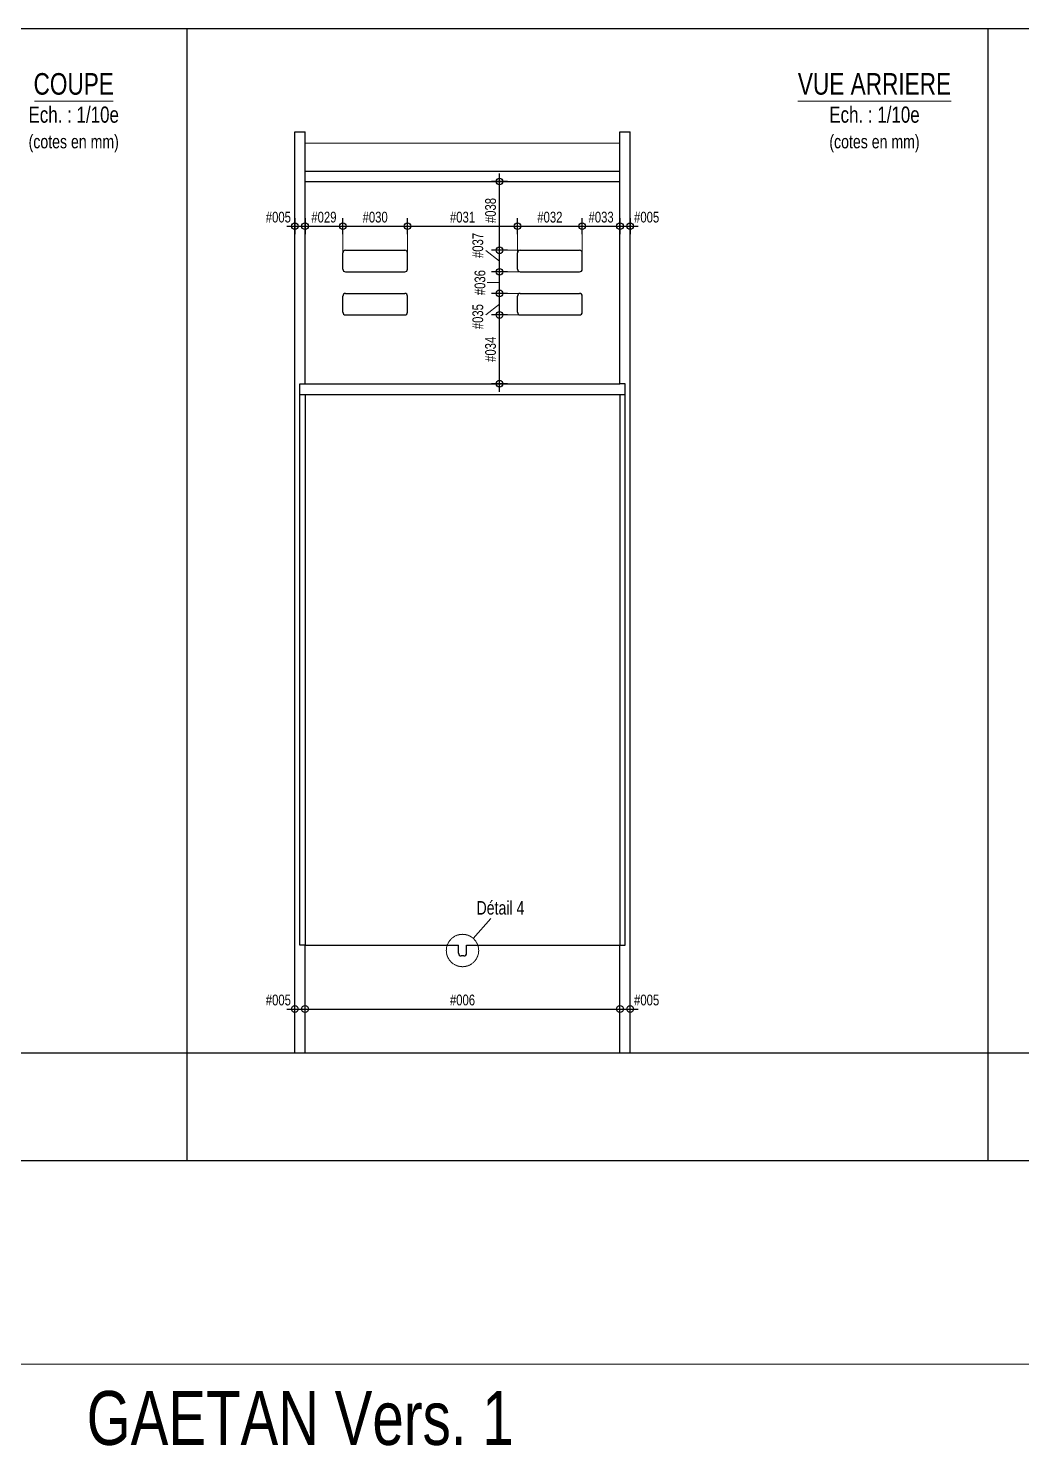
# Model space of a CAD drawing. Header units: millimetres. Extents: x -638 to 26377, y -728 to 1951.
# Drawn here: x 5438 to 7280, y -728 to 1900 of the extents above; entities that cross this region are included whole.
import ezdxf
from ezdxf.enums import TextEntityAlignment as Align

# ---------------------------------------------------------------- set-up
doc = ezdxf.new("R2010")
doc.units = ezdxf.units.MM
doc.linetypes.add('CACHE', pattern=[9.525, 6.35, -3.175])
doc.layers.get('0').update_dxf_attribs({"color": 1, "lineweight": 100})
doc.layers.add('_Aide', color=5, linetype='Continuous', plot=False)
for name, color, linetype, lineweight in [('Cotes à vérifier', 1, 'Continuous', 18), ('Cotes à vérifier @ 10', 1, 'Continuous', 18), ('Plan', 7, 'Continuous', 25), ('Texte', 30, 'Continuous', 18)]:
    doc.layers.add(name, color=color, linetype=linetype, lineweight=lineweight)
doc.styles.get("Standard").update_dxf_attribs({"font": 'arial.ttf', "width": 0.75})
doc.dimstyles.new('Annotatif', dxfattribs={"dimscale": 0, "dimtxt": 2, "dimasz": 2.5, "dimexe": 1.5, "dimexo": 0, "dimtad": 1, "dimdec": 0, "dimtxsty": 'Standard', "dimblk": 'SMALL', "dimcen": 0, "dimdle": 1.5, "dimadec": 0, "dimazin": 0, "dimtfac": 1, "dimtdec": 0, "dimtix": 1, "dimtmove": 2, "dimatfit": 3, "dimfxl": 1.5, "dimfxlon": 1, "dimarcsym": 0})

# ---------------------------------------------------------------- blocks, each defined once
blk = doc.blocks.new('_Small')
at = {"color": 0, "linetype": 'ByBlock', "lineweight": -2}
blk.add_circle((0, 0), 0.25, dxfattribs=at)
blk = doc.blocks.new('*D539')
at = {"layer": 'Cotes à vérifier', "color": 0, "lineweight": -2, "transparency": 16777216}
for p, q in [((5917, 81.5), (5966, 81.5)), ((5932, 66.5), (5932, 96.5)), ((5951, 66.5), (5951, 96.5))]:
    blk.add_line(p, q, dxfattribs=at)
at = {"layer": 'Defpoints', "color": 0, "transparency": 16777216}
for p in [(5951, 81.5), (5932, 0), (5951, 0)]:
    blk.add_point(p, dxfattribs=at)
at = {"layer": 'Cotes à vérifier', "color": 0, "lineweight": -2, "transparency": 16777216, "xscale": 25, "yscale": 25, "zscale": 25, "rotation": 180}
blk.add_blockref('_Small', (5932, 81.5), dxfattribs=at)
at = {"layer": 'Cotes à vérifier', "color": 0, "lineweight": -2, "transparency": 16777216, "xscale": 25, "yscale": 25, "zscale": 25}
blk.add_blockref('_Small', (5951, 81.5), dxfattribs=at)
at = {"layer": 'Cotes à vérifier', "color": 0, "transparency": 16777216, "insert": (5901.5, 98.1), "char_height": 20, "attachment_point": 5}
blk.add_mtext('#005', dxfattribs=at)
blk = doc.blocks.new('*D540')
at = {"layer": 'Cotes à vérifier', "color": 0, "lineweight": -2, "transparency": 16777216}
for p, q in [((5936, 81.5), (6550, 81.5)), ((5951, 66.5), (5951, 96.5)), ((6535, 66.5), (6535, 96.5))]:
    blk.add_line(p, q, dxfattribs=at)
at = {"layer": 'Defpoints', "color": 0, "transparency": 16777216}
for p in [(6535, 81.5), (5951, 0), (6535, 0)]:
    blk.add_point(p, dxfattribs=at)
at = {"layer": 'Cotes à vérifier', "color": 0, "lineweight": -2, "transparency": 16777216, "xscale": 25, "yscale": 25, "zscale": 25, "rotation": 180}
blk.add_blockref('_Small', (5951, 81.5), dxfattribs=at)
at = {"layer": 'Cotes à vérifier', "color": 0, "lineweight": -2, "transparency": 16777216, "xscale": 25, "yscale": 25, "zscale": 25}
blk.add_blockref('_Small', (6535, 81.5), dxfattribs=at)
at = {"layer": 'Cotes à vérifier', "color": 0, "transparency": 16777216, "insert": (6243, 98.1), "char_height": 20, "attachment_point": 5}
blk.add_mtext('#006', dxfattribs=at)
blk = doc.blocks.new('*D541')
at = {"layer": 'Cotes à vérifier', "color": 0, "lineweight": -2, "transparency": 16777216}
for p, q in [((6520, 81.5), (6569, 81.5)), ((6535, 66.5), (6535, 96.5)), ((6554, 66.5), (6554, 96.5))]:
    blk.add_line(p, q, dxfattribs=at)
at = {"layer": 'Defpoints', "color": 0, "transparency": 16777216}
for p in [(6554, 81.5), (6535, 0), (6554, 0)]:
    blk.add_point(p, dxfattribs=at)
at = {"layer": 'Cotes à vérifier', "color": 0, "lineweight": -2, "transparency": 16777216, "xscale": 25, "yscale": 25, "zscale": 25, "rotation": 180}
blk.add_blockref('_Small', (6535, 81.5), dxfattribs=at)
at = {"layer": 'Cotes à vérifier', "color": 0, "lineweight": -2, "transparency": 16777216, "xscale": 25, "yscale": 25, "zscale": 25}
blk.add_blockref('_Small', (6554, 81.5), dxfattribs=at)
at = {"layer": 'Cotes à vérifier', "color": 0, "transparency": 16777216, "insert": (6584.5, 98.1), "char_height": 20, "attachment_point": 5}
blk.add_mtext('#005', dxfattribs=at)
blk = doc.blocks.new('*D554')
at = {"layer": 'Cotes à vérifier', "color": 0, "lineweight": -2, "transparency": 16777216}
for p, q in [((5917, 1533.2), (5966, 1533.2)), ((5932, 1548.2), (5932, 1518.2)), ((5951, 1548.2), (5951, 1518.2))]:
    blk.add_line(p, q, dxfattribs=at)
at = {"layer": 'Defpoints', "color": 0, "transparency": 16777216}
for p in [(5932, 1707.9), (5951, 1707.9), (5951, 1533.2)]:
    blk.add_point(p, dxfattribs=at)
at = {"layer": 'Cotes à vérifier', "color": 0, "lineweight": -2, "transparency": 16777216, "xscale": 25, "yscale": 25, "zscale": 25, "rotation": 180}
blk.add_blockref('_Small', (5932, 1533.2), dxfattribs=at)
at = {"layer": 'Cotes à vérifier', "color": 0, "lineweight": -2, "transparency": 16777216, "xscale": 25, "yscale": 25, "zscale": 25}
blk.add_blockref('_Small', (5951, 1533.2), dxfattribs=at)
at = {"layer": 'Cotes à vérifier', "color": 0, "transparency": 16777216, "insert": (5901.5, 1549.8), "char_height": 20, "attachment_point": 5}
blk.add_mtext('#005', dxfattribs=at)
blk = doc.blocks.new('*D555')
at = {"layer": 'Cotes à vérifier', "color": 0, "lineweight": -2, "transparency": 16777216}
for p, q in [((5936, 1533.2), (6036, 1533.2)), ((5951, 1548.2), (5951, 1518.2)), ((6021, 1518.2), (6021, 1548.2))]:
    blk.add_line(p, q, dxfattribs=at)
at = {"layer": 'Defpoints', "color": 0, "transparency": 16777216}
for p in [(5951, 1707.9), (6021, 1533.2), (6021, 1483.5)]:
    blk.add_point(p, dxfattribs=at)
at = {"layer": 'Cotes à vérifier', "color": 0, "lineweight": -2, "transparency": 16777216, "xscale": 25, "yscale": 25, "zscale": 25, "rotation": 180}
blk.add_blockref('_Small', (5951, 1533.2), dxfattribs=at)
at = {"layer": 'Cotes à vérifier', "color": 0, "lineweight": -2, "transparency": 16777216, "xscale": 25, "yscale": 25, "zscale": 25}
blk.add_blockref('_Small', (6021, 1533.2), dxfattribs=at)
at = {"layer": 'Cotes à vérifier', "color": 0, "transparency": 16777216, "insert": (5986, 1549.8), "char_height": 20, "attachment_point": 5}
blk.add_mtext('#029', dxfattribs=at)
blk = doc.blocks.new('*D556')
at = {"layer": 'Cotes à vérifier', "color": 0, "lineweight": -2, "transparency": 16777216}
for p, q in [((6006, 1533.2), (6156, 1533.2)), ((6021, 1518.2), (6021, 1548.2)), ((6141, 1518.2), (6141, 1548.2))]:
    blk.add_line(p, q, dxfattribs=at)
at = {"layer": 'Defpoints', "color": 0, "transparency": 16777216}
for p in [(6141, 1533.2), (6021, 1483.5), (6141, 1483.5)]:
    blk.add_point(p, dxfattribs=at)
at = {"layer": 'Cotes à vérifier', "color": 0, "lineweight": -2, "transparency": 16777216, "xscale": 25, "yscale": 25, "zscale": 25, "rotation": 180}
blk.add_blockref('_Small', (6021, 1533.2), dxfattribs=at)
at = {"layer": 'Cotes à vérifier', "color": 0, "lineweight": -2, "transparency": 16777216, "xscale": 25, "yscale": 25, "zscale": 25}
blk.add_blockref('_Small', (6141, 1533.2), dxfattribs=at)
at = {"layer": 'Cotes à vérifier', "color": 0, "transparency": 16777216, "insert": (6081, 1549.8), "char_height": 20, "attachment_point": 5}
blk.add_mtext('#030', dxfattribs=at)
blk = doc.blocks.new('*D557')
at = {"layer": 'Cotes à vérifier', "color": 0, "lineweight": -2, "transparency": 16777216}
for p, q in [((6126, 1533.2), (6360, 1533.2)), ((6141, 1518.2), (6141, 1548.2)), ((6345, 1518.2), (6345, 1548.2))]:
    blk.add_line(p, q, dxfattribs=at)
at = {"layer": 'Defpoints', "color": 0, "transparency": 16777216}
for p in [(6345, 1533.2), (6141, 1483.5), (6345, 1483.5)]:
    blk.add_point(p, dxfattribs=at)
at = {"layer": 'Cotes à vérifier', "color": 0, "lineweight": -2, "transparency": 16777216, "xscale": 25, "yscale": 25, "zscale": 25, "rotation": 180}
blk.add_blockref('_Small', (6141, 1533.2), dxfattribs=at)
at = {"layer": 'Cotes à vérifier', "color": 0, "lineweight": -2, "transparency": 16777216, "xscale": 25, "yscale": 25, "zscale": 25}
blk.add_blockref('_Small', (6345, 1533.2), dxfattribs=at)
at = {"layer": 'Cotes à vérifier', "color": 0, "transparency": 16777216, "insert": (6243, 1549.8), "char_height": 20, "attachment_point": 5}
blk.add_mtext('#031', dxfattribs=at)
blk = doc.blocks.new('*D558')
at = {"layer": 'Cotes à vérifier', "color": 0, "lineweight": -2, "transparency": 16777216}
for p, q in [((6330, 1533.2), (6480, 1533.2)), ((6345, 1518.2), (6345, 1548.2)), ((6465, 1518.2), (6465, 1548.2))]:
    blk.add_line(p, q, dxfattribs=at)
at = {"layer": 'Defpoints', "color": 0, "transparency": 16777216}
for p in [(6465, 1533.2), (6345, 1483.5), (6465, 1483.5)]:
    blk.add_point(p, dxfattribs=at)
at = {"layer": 'Cotes à vérifier', "color": 0, "lineweight": -2, "transparency": 16777216, "xscale": 25, "yscale": 25, "zscale": 25, "rotation": 180}
blk.add_blockref('_Small', (6345, 1533.2), dxfattribs=at)
at = {"layer": 'Cotes à vérifier', "color": 0, "lineweight": -2, "transparency": 16777216, "xscale": 25, "yscale": 25, "zscale": 25}
blk.add_blockref('_Small', (6465, 1533.2), dxfattribs=at)
at = {"layer": 'Cotes à vérifier', "color": 0, "transparency": 16777216, "insert": (6405, 1549.8), "char_height": 20, "attachment_point": 5}
blk.add_mtext('#032', dxfattribs=at)
blk = doc.blocks.new('*D559')
at = {"layer": 'Cotes à vérifier', "color": 0, "lineweight": -2, "transparency": 16777216}
for p, q in [((6450, 1533.2), (6550, 1533.2)), ((6465, 1518.2), (6465, 1548.2)), ((6535, 1548.2), (6535, 1518.2))]:
    blk.add_line(p, q, dxfattribs=at)
at = {"layer": 'Defpoints', "color": 0, "transparency": 16777216}
for p in [(6535, 1707.9), (6535, 1533.2), (6465, 1483.5)]:
    blk.add_point(p, dxfattribs=at)
at = {"layer": 'Cotes à vérifier', "color": 0, "lineweight": -2, "transparency": 16777216, "xscale": 25, "yscale": 25, "zscale": 25, "rotation": 180}
blk.add_blockref('_Small', (6465, 1533.2), dxfattribs=at)
at = {"layer": 'Cotes à vérifier', "color": 0, "lineweight": -2, "transparency": 16777216, "xscale": 25, "yscale": 25, "zscale": 25}
blk.add_blockref('_Small', (6535, 1533.2), dxfattribs=at)
at = {"layer": 'Cotes à vérifier', "color": 0, "transparency": 16777216, "insert": (6500, 1549.8), "char_height": 20, "attachment_point": 5}
blk.add_mtext('#033', dxfattribs=at)
blk = doc.blocks.new('*D560')
at = {"layer": 'Cotes à vérifier', "color": 0, "lineweight": -2, "transparency": 16777216}
for p, q in [((6520, 1533.2), (6569, 1533.2)), ((6535, 1548.2), (6535, 1518.2)), ((6554, 1548.2), (6554, 1518.2))]:
    blk.add_line(p, q, dxfattribs=at)
at = {"layer": 'Defpoints', "color": 0, "transparency": 16777216}
for p in [(6535, 1707.9), (6554, 1707.9), (6554, 1533.2)]:
    blk.add_point(p, dxfattribs=at)
at = {"layer": 'Cotes à vérifier', "color": 0, "lineweight": -2, "transparency": 16777216, "xscale": 25, "yscale": 25, "zscale": 25, "rotation": 180}
blk.add_blockref('_Small', (6535, 1533.2), dxfattribs=at)
at = {"layer": 'Cotes à vérifier', "color": 0, "lineweight": -2, "transparency": 16777216, "xscale": 25, "yscale": 25, "zscale": 25}
blk.add_blockref('_Small', (6554, 1533.2), dxfattribs=at)
at = {"layer": 'Cotes à vérifier', "color": 0, "transparency": 16777216, "insert": (6584.5, 1549.8), "char_height": 20, "attachment_point": 5}
blk.add_mtext('#005', dxfattribs=at)
blk = doc.blocks.new('*D561')
at = {"layer": 'Cotes à vérifier', "color": 0, "lineweight": -2, "transparency": 16777216}
for p, q in [((6326.7, 1368.5), (6296.7, 1368.5)), ((6311.7, 1226), (6311.7, 1383.5)), ((6326.7, 1241), (6296.7, 1241))]:
    blk.add_line(p, q, dxfattribs=at)
at = {"layer": 'Defpoints', "color": 0, "transparency": 16777216}
for p in [(6311.7, 1368.5), (6350, 1368.5), (6535, 1241)]:
    blk.add_point(p, dxfattribs=at)
at = {"layer": 'Cotes à vérifier', "color": 0, "lineweight": -2, "transparency": 16777216, "xscale": 25, "yscale": 25, "zscale": 25}
for p, rotation in [((6311.7, 1368.5), 90), ((6311.7, 1241), 270)]:
    blk.add_blockref('_Small', p, dxfattribs=dict(at, rotation=rotation))
at = {"layer": 'Cotes à vérifier', "color": 0, "transparency": 16777216, "insert": (6295.1, 1304.8), "char_height": 20, "attachment_point": 5, "rotation": 90}
blk.add_mtext('#034', dxfattribs=at)
blk = doc.blocks.new('*D562')
at = {"layer": 'Cotes à vérifier', "color": 0, "lineweight": -2, "transparency": 16777216}
for p, q in [((6311.7, 1353.5), (6311.7, 1423.5)), ((6326.7, 1408.5), (6296.7, 1408.5)), ((6326.7, 1368.5), (6296.7, 1368.5))]:
    blk.add_line(p, q, dxfattribs=at)
at = {"layer": 'Defpoints', "color": 0, "transparency": 16777216}
for p in [(6311.7, 1408.5), (6350, 1408.5), (6350, 1368.5)]:
    blk.add_point(p, dxfattribs=at)
at = {"layer": 'Cotes à vérifier', "color": 0, "lineweight": -2, "transparency": 16777216, "xscale": 25, "yscale": 25, "zscale": 25}
for p, rotation in [((6311.7, 1408.5), 90), ((6311.7, 1368.5), 270)]:
    blk.add_blockref('_Small', p, dxfattribs=dict(at, rotation=rotation))
at = {"layer": 'Cotes à vérifier', "color": 0, "transparency": 16777216, "insert": (6271.5, 1365.4), "char_height": 20, "attachment_point": 5, "rotation": 90}
blk.add_mtext('#035', dxfattribs=at)
blk = doc.blocks.new('*D563')
at = {"layer": 'Cotes à vérifier', "color": 0, "lineweight": -2, "transparency": 16777216}
for p, q in [((6326.7, 1448.5), (6296.7, 1448.5)), ((6311.7, 1393.5), (6311.7, 1463.5)), ((6326.7, 1408.5), (6296.7, 1408.5))]:
    blk.add_line(p, q, dxfattribs=at)
at = {"layer": 'Defpoints', "color": 0, "transparency": 16777216}
for p in [(6311.7, 1448.5), (6350, 1448.5), (6350, 1408.5)]:
    blk.add_point(p, dxfattribs=at)
at = {"layer": 'Cotes à vérifier', "color": 0, "lineweight": -2, "transparency": 16777216, "xscale": 25, "yscale": 25, "zscale": 25}
for p, rotation in [((6311.7, 1448.5), 90), ((6311.7, 1408.5), 270)]:
    blk.add_blockref('_Small', p, dxfattribs=dict(at, rotation=rotation))
at = {"layer": 'Cotes à vérifier', "color": 0, "transparency": 16777216, "insert": (6275.5, 1428.5), "char_height": 20, "attachment_point": 5, "rotation": 90}
blk.add_mtext('#036', dxfattribs=at)
blk = doc.blocks.new('*D564')
at = {"layer": 'Cotes à vérifier', "color": 0, "lineweight": -2, "transparency": 16777216}
for p, q in [((6311.7, 1433.5), (6311.7, 1503.5)), ((6326.7, 1488.5), (6296.7, 1488.5)), ((6326.7, 1448.5), (6296.7, 1448.5))]:
    blk.add_line(p, q, dxfattribs=at)
at = {"layer": 'Defpoints', "color": 0, "transparency": 16777216}
for p in [(6311.7, 1488.5), (6350, 1488.5), (6350, 1448.5)]:
    blk.add_point(p, dxfattribs=at)
at = {"layer": 'Cotes à vérifier', "color": 0, "lineweight": -2, "transparency": 16777216, "xscale": 25, "yscale": 25, "zscale": 25}
for p, rotation in [((6311.7, 1488.5), 90), ((6311.7, 1448.5), 270)]:
    blk.add_blockref('_Small', p, dxfattribs=dict(at, rotation=rotation))
at = {"layer": 'Cotes à vérifier', "color": 0, "transparency": 16777216, "insert": (6271.5, 1497.4), "char_height": 20, "attachment_point": 5, "rotation": 90}
blk.add_mtext('#037', dxfattribs=at)
blk = doc.blocks.new('*D565')
at = {"layer": 'Cotes à vérifier', "color": 0, "lineweight": -2, "transparency": 16777216}
for p, q in [((6311.7, 1473.5), (6311.7, 1631)), ((6326.7, 1616), (6296.7, 1616)), ((6326.7, 1488.5), (6296.7, 1488.5))]:
    blk.add_line(p, q, dxfattribs=at)
at = {"layer": 'Defpoints', "color": 0, "transparency": 16777216}
for p in [(6311.7, 1616), (6535, 1616), (6350, 1488.5)]:
    blk.add_point(p, dxfattribs=at)
at = {"layer": 'Cotes à vérifier', "color": 0, "lineweight": -2, "transparency": 16777216, "xscale": 25, "yscale": 25, "zscale": 25}
for p, rotation in [((6311.7, 1616), 90), ((6311.7, 1488.5), 270)]:
    blk.add_blockref('_Small', p, dxfattribs=dict(at, rotation=rotation))
at = {"layer": 'Cotes à vérifier', "color": 0, "transparency": 16777216, "insert": (6295.1, 1562.2), "char_height": 20, "attachment_point": 5, "rotation": 90}
blk.add_mtext('#038', dxfattribs=at)

msp = doc.modelspace()

# ---------------------------------------------------------------- linework, layer by layer
at = {"layer": '_Aide'}
for p, q in [((4247, 1900), (5732, 1900)), ((5732, 1900), (5732, -200)), ((5732, 1900), (7217, 1900)), ((7217, 1900), (7217, -200)), ((7217, 1900), (8702, 1900)), ((-638, 0), (8702, 0)), ((5732, -200), (4247, -200)), ((7217, -200), (5732, -200)), ((8702, -200), (7217, -200))]:
    msp.add_line(p, q, dxfattribs=at)
at = {"layer": 'Cotes à vérifier'}
for p, q in [((6021, 1483.5), (6021, 1533.2)), ((6141, 1483.5), (6141, 1533.2)), ((6345, 1483.5), (6345, 1533.2)), ((6465, 1483.5), (6465, 1533.2)), ((6286.1, 1487.9), (6311.7, 1468.5)), ((6350, 1488.5), (6311.7, 1488.5)), ((6350, 1448.5), (6311.7, 1448.5)), ((6311.7, 1428.5), (6289, 1428.5)), ((6350, 1408.5), (6311.7, 1408.5)), ((6311.7, 1388.5), (6286.1, 1368.9)), ((6350, 1368.5), (6311.7, 1368.5)), ((6262.9, 212.5), (6295.7, 249.5))]:
    msp.add_line(p, q, dxfattribs=at)
at = {"layer": 'Cotes à vérifier', "linetype": 'CACHE', "ltscale": 0.1}
msp.add_circle((6243, 190), 30, dxfattribs=at)
at = {"layer": 'Plan'}
for p, q in [((5932, 0), (5932, 1707.9)), ((5932, 1707.9), (5951, 1707.9)), ((5951, 1241), (5951, 1707.9)), ((6535, 1241), (6535, 1707.9)), ((6535, 1707.9), (6554, 1707.9)), ((6554, 0), (6554, 1707.9)), ((5951, 1635.1), (6535, 1635.1)), ((5951, 1616), (6535, 1616)), ((6021, 1453.5), (6021, 1483.5)), ((6026, 1488.5), (6136, 1488.5)), ((6141, 1453.5), (6141, 1483.5)), ((6345, 1453.5), (6345, 1483.5)), ((6350, 1488.5), (6460, 1488.5)), ((6465, 1453.5), (6465, 1483.5)), ((6026, 1448.5), (6136, 1448.5)), ((6350, 1448.5), (6460, 1448.5)), ((6021, 1373.5), (6021, 1403.5)), ((6026, 1408.5), (6136, 1408.5)), ((6141, 1373.5), (6141, 1403.5)), ((6345, 1373.5), (6345, 1403.5)), ((6350, 1408.5), (6460, 1408.5)), ((6465, 1373.5), (6465, 1403.5)), ((6026, 1368.5), (6136, 1368.5)), ((6350, 1368.5), (6460, 1368.5)), ((5941.5, 200), (5941.5, 1241)), ((5941.5, 1241), (5951, 1241)), ((5951, 1241), (6535, 1241)), ((6544.5, 1241), (6535, 1241)), ((6544.5, 200), (6544.5, 1241)), ((5941.5, 1221), (6544.5, 1221)), ((5951, 1221), (5951, 200)), ((6535, 1221), (6535, 200)), ((5951, 200), (5941.5, 200)), ((5951, 0), (5951, 200)), ((5951, 200), (6235.5, 200)), ((6235.5, 185), (6235.5, 200)), ((6250.5, 200), (6535, 200)), ((6250.5, 185), (6250.5, 200)), ((6535, 0), (6535, 200)), ((6535, 200), (6544.5, 200)), ((6245.5, 180), (6240.5, 180)), ((5932, 0), (5951, 0)), ((5951, 0), (6535, 0)), ((6535, 0), (6554, 0))]:
    msp.add_line(p, q, dxfattribs=at)
at = {"layer": 'Plan', "color": 30, "lineweight": 18}
msp.add_line((5951, 1687), (6535, 1687), dxfattribs=at)
at = {"layer": 'Plan'}
for centre, start, end in [((6026, 1483.5), 90, 180), ((6136, 1483.5), 0, 90), ((6350, 1483.5), 90, 180), ((6460, 1483.5), 0, 90), ((6026, 1453.5), 180, 270), ((6136, 1453.5), 270, 0), ((6350, 1453.5), 180, 270), ((6460, 1453.5), 270, 0), ((6026, 1403.5), 90, 180), ((6136, 1403.5), 0, 90), ((6350, 1403.5), 90, 180), ((6460, 1403.5), 360, 90), ((6026, 1373.5), 180, 270), ((6136, 1373.5), 270, 0), ((6350, 1373.5), 180, 270), ((6460, 1373.5), 270, 360), ((6240.5, 185), 180, 270), ((6245.5, 185), 270, 0)]:
    msp.add_arc(centre, 5, start, end, dxfattribs=at)
at = {"layer": 'Texte', "color": 30, "lineweight": 18}
for p, q in [((5595, 1765), (5449, 1765)), ((7149, 1765), (6865, 1765))]:
    msp.add_line(p, q, dxfattribs=at)
at = {"layer": 'Texte'}
msp.add_line((2762, -576.8), (9122, -576.8), dxfattribs=at)

# ---------------------------------------------------------------- texts
at = {"layer": 'Cotes à vérifier', "width": 0.75}
msp.add_text('Détail 4', height=25, dxfattribs=at).set_placement((6313.4, 269.1), align=Align.MIDDLE_CENTER)
at = {"layer": 'Texte', "width": 0.75}
for s, p in [('COUPE', (5522, 1765)), ('VUE ARRIERE', (7007, 1765))]:
    msp.add_text(s, height=40, dxfattribs=at).set_placement(p, align=Align.BOTTOM_CENTER)
for s, height, p in [('Ech. : 1/10e', 30, (5522, 1755)), ('Ech. : 1/10e', 30, (7007, 1755)), ('GAETAN Vers. 1', 100, (5942, -626.8))]:
    msp.add_text(s, height=height, dxfattribs=at).set_placement(p, align=Align.TOP_CENTER)
for p in [(5522, 1690), (7007, 1690)]:
    msp.add_text('(cotes en mm)', height=25, dxfattribs=at).set_placement(p, align=Align.MIDDLE_CENTER)

# ---------------------------------------------------------------- dimensions: what is measured, and where the dimension line sits
at = {"layer": 'Cotes à vérifier @ 10'}
for base, p1, p2, picture, middle in [((5951, 1533.2), (5932, 1707.9), (5951, 1707.9), '*D554', (5901.5, 1549.8)), ((6554, 1533.2), (6535, 1707.9), (6554, 1707.9), '*D560', (6584.5, 1549.8)), ((5951, 81.5), (5932, 0), (5951, 0), '*D539', (5901.5, 98.1)), ((6554, 81.5), (6535, 0), (6554, 0), '*D541', (6584.5, 98.1))]:
    dim = msp.add_linear_dim(base=base, p1=p1, p2=p2, text='#005', dimstyle='Annotatif', override={"dimscale": 10, "dimtix": 1, "dimtofl": 1, "dimtmove": 2, "dimatfit": 3}, dxfattribs=at)
    dim.commit()
    dim.dimension.update_dxf_attribs({"geometry": picture, "text_midpoint": middle, "dimtype": 128})
for base, p1, p2, text, picture, middle in [((6021, 1533.2), (5951, 1707.9), (6021, 1483.5), '#029', '*D555', (5986, 1549.8)), ((6535, 1533.2), (6465, 1483.5), (6535, 1707.9), '#033', '*D559', (6500, 1549.8)), ((6141, 1533.2), (6021, 1483.5), (6141, 1483.5), '#030', '*D556', (6081, 1549.8)), ((6345, 1533.2), (6141, 1483.5), (6345, 1483.5), '#031', '*D557', (6243, 1549.8)), ((6465, 1533.2), (6345, 1483.5), (6465, 1483.5), '#032', '*D558', (6405, 1549.8)), ((6535, 81.5), (5951, 0), (6535, 0), '#006', '*D540', (6243, 98.1))]:
    dim = msp.add_linear_dim(base=base, p1=p1, p2=p2, text=text, dimstyle='Annotatif', override={"dimscale": 10, "dimtix": 1, "dimtofl": 1, "dimtmove": 2, "dimatfit": 3}, dxfattribs=at)
    dim.commit()
    dim.dimension.update_dxf_attribs({"geometry": picture, "text_midpoint": middle})
for base, p1, p2, text, picture, middle in [((6311.7, 1616), (6350, 1488.5), (6535, 1616), '#038', '*D565', (6295.1, 1562.2)), ((6311.7, 1488.5), (6350, 1448.5), (6350, 1488.5), '#037', '*D564', (6271.5, 1497.4)), ((6311.7, 1448.5), (6350, 1408.5), (6350, 1448.5), '#036', '*D563', (6275.5, 1428.5)), ((6311.7, 1408.5), (6350, 1368.5), (6350, 1408.5), '#035', '*D562', (6271.5, 1365.4))]:
    dim = msp.add_linear_dim(base=base, p1=p1, p2=p2, angle=90, text=text, dimstyle='Annotatif', override={"dimscale": 10, "dimtix": 1, "dimtofl": 1, "dimtmove": 2, "dimatfit": 3}, dxfattribs=at)
    dim.commit()
    dim.dimension.update_dxf_attribs({"geometry": picture, "text_midpoint": middle, "dimtype": 128})
dim = msp.add_linear_dim(base=(6311.7, 1368.5), p1=(6535, 1241), p2=(6350, 1368.5), angle=90, text='#034', dimstyle='Annotatif', override={"dimscale": 10, "dimtix": 1, "dimtofl": 1, "dimtmove": 2, "dimatfit": 3}, dxfattribs=at)
dim.commit()
dim.dimension.update_dxf_attribs({"geometry": '*D561', "text_midpoint": (6295.1, 1304.8)})

doc.saveas('drawing.dxf')
